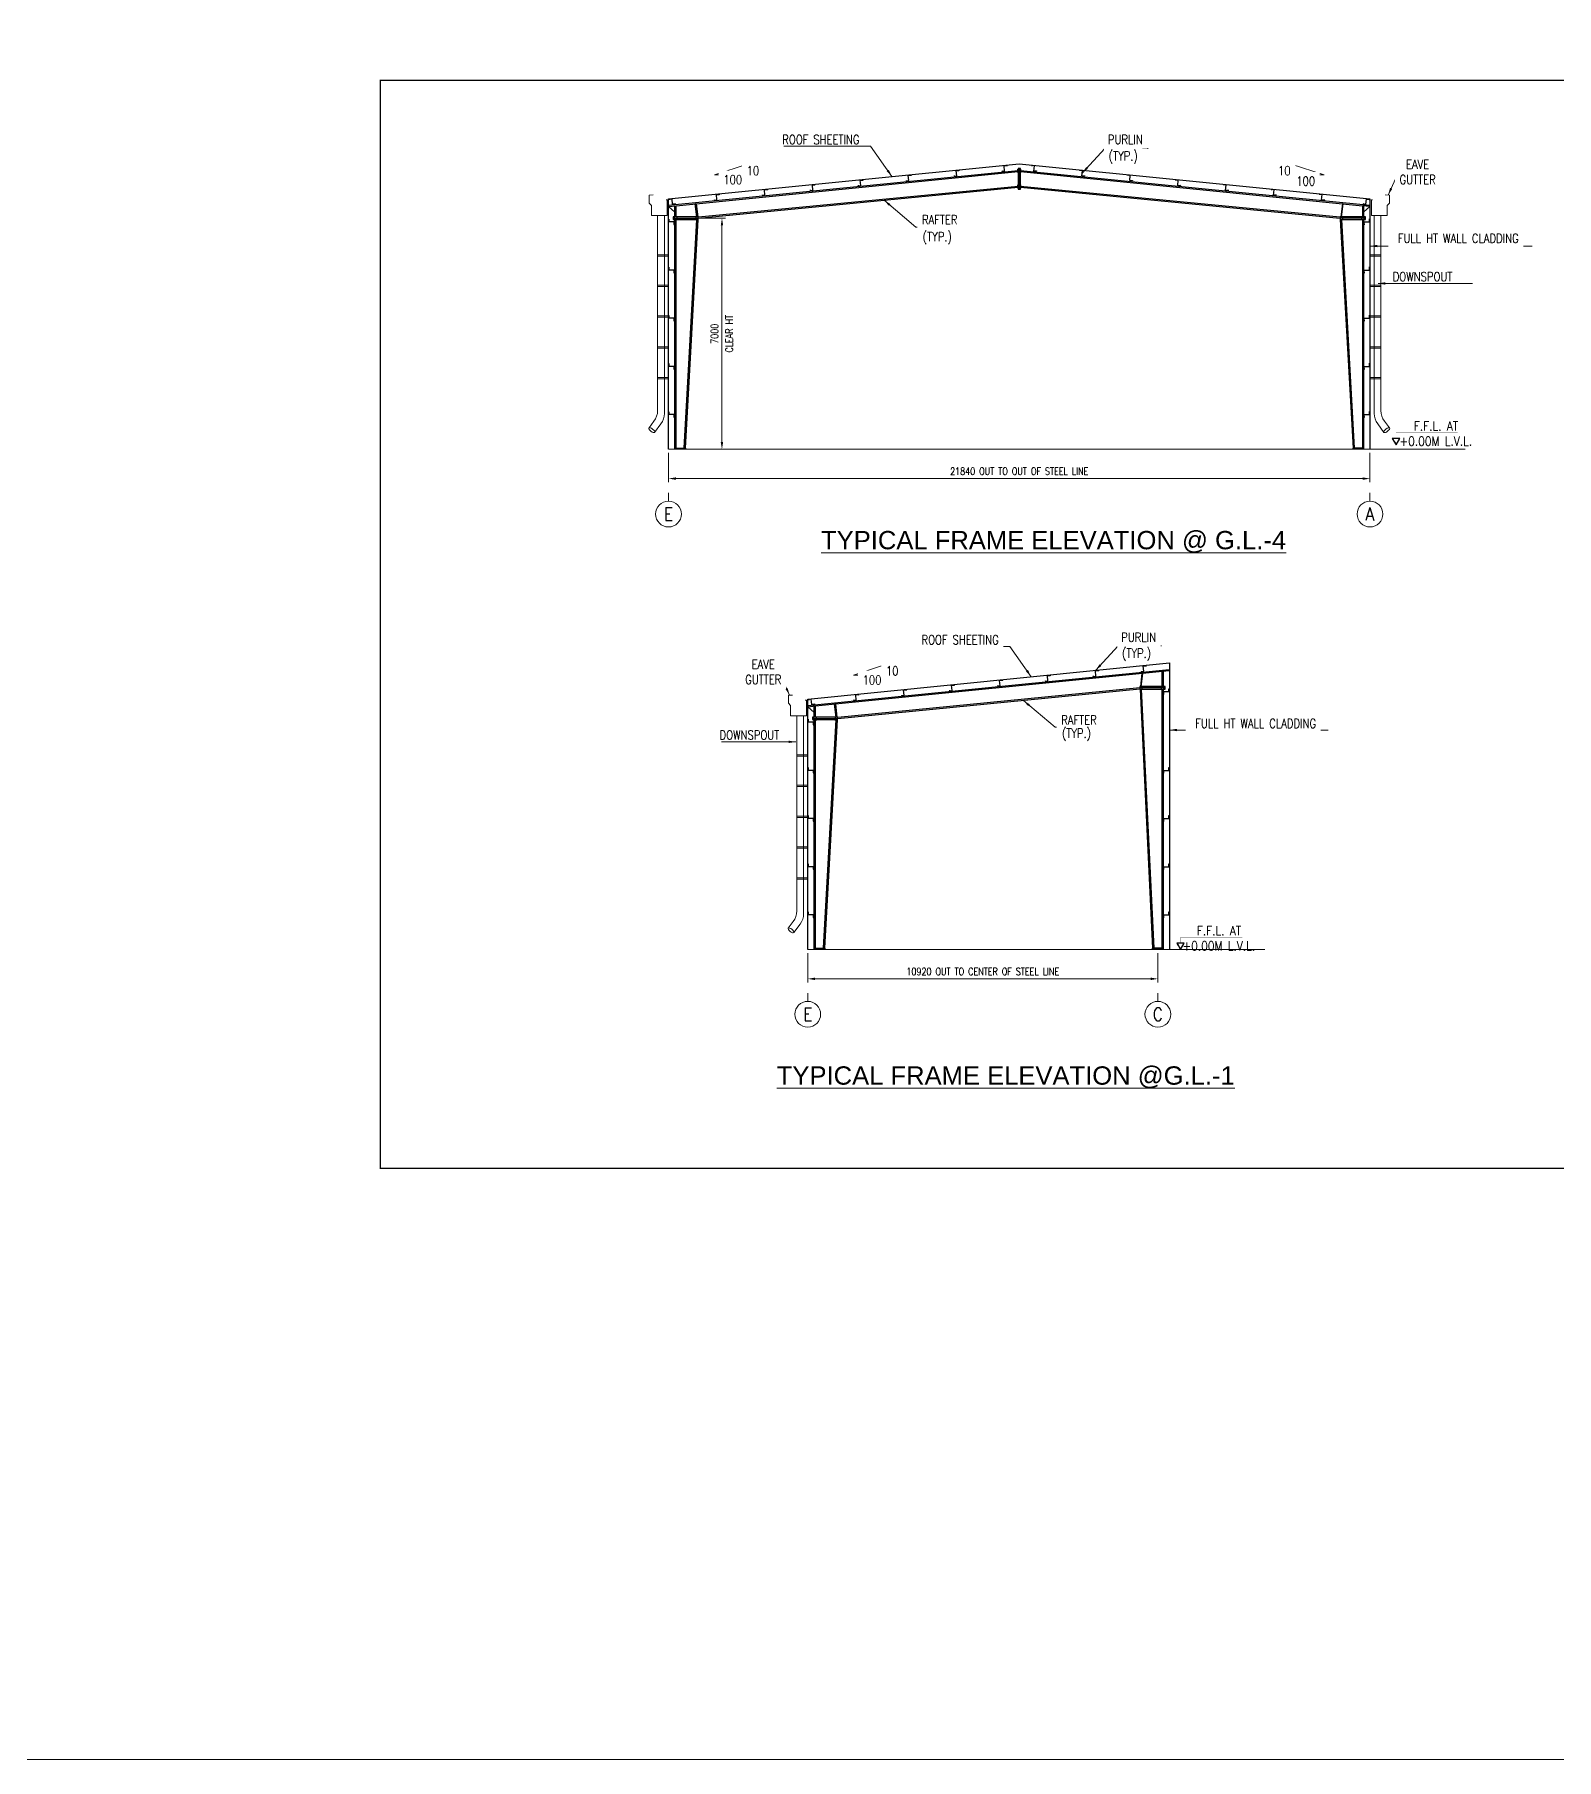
# Model space of a CAD drawing. Header units: millimetres. Extents: x 68421 to 1479662, y -51504 to 144751.
# Drawn here: x 711953 to 759340, y -4942 to 48777 of the extents above; entities that cross this region are included whole.
import ezdxf
from ezdxf.enums import TextEntityAlignment as Align

# ---------------------------------------------------------------- set-up
doc = ezdxf.new("R2010")
doc.units = ezdxf.units.MM
doc.header["$LTSCALE"] = 0.35
doc.header["$MEASUREMENT"] = 0
for name, pattern in [('CENTER', [6884.562, 4302.852, -860.57, 860.57, -860.57]), ('CONTIN', [0, 0, 0]), ('DASHED', [1290.855, 860.57, -430.285])]:
    doc.linetypes.add(name, pattern=pattern)
doc.layers.get('0').update_dxf_attribs({"linetype": 'CONTIN'})
doc.layers.get('Defpoints').update_dxf_attribs({"linetype": 'CONTINUOUS'})
for name, color, linetype in [('1', 7, 'CONTIN'), ('10', 10, 'CONTIN'), ('5', 5, 'DASHED')]:
    doc.layers.add(name, color=color, linetype=linetype)
doc.layers.add('bORDER', color=1, linetype='CONTINUOUS', lineweight=70)
doc.styles.add('ARIAL', font='arial.ttf', dxfattribs={"width": 0.7})
doc.styles.add('S', font='simplex.shx')
doc.styles.add('SIMPLEX', font='simplex.shx', dxfattribs={"width": 0.8})
doc.dimstyles.new('FOR D', dxfattribs={"dimscale": 114, "dimtxt": 2, "dimasz": 2, "dimexe": 1, "dimexo": 1, "dimgap": 1, "dimtad": 1, "dimdec": 0, "dimzin": 0, "dimdsep": 46, "dimtxsty": 'SIMPLEX', "dimcen": 1, "dimclrd": 6, "dimclre": 6, "dimclrt": 7, "dimadec": 0, "dimazin": 0, "dimtfac": 1, "dimtdec": 0, "dimtofl": 0, "dimtmove": 0, "dimatfit": 3, "dimfxl": 1, "dimtolj": 1, "dimtzin": 0, "dimlwd": 0, "dimlwe": 0, "dimarcsym": 1})

# ---------------------------------------------------------------- blocks, each defined once
blk = doc.blocks.new('A$C6AC2533B')
at = {"color": 1}
blk.add_lwpolyline([(1, 0), (251, 433), (-249, 433)], close=True, dxfattribs=at)
at = {"const_width": 5}
blk.add_lwpolyline([(1, 433), (1, 817), (4182, 817)], dxfattribs=at)
at = {"color": 1}
blk.add_solid([(-249, 433), (251, 433), (0, 0), (-249, 433)], dxfattribs=at)
blk = doc.blocks.new('A1-SHEET')
at = {"layer": 'bORDER', "color": 5, "const_width": 0.75}
blk.add_lwpolyline([(-129.02, 593.98), (-840, 593.98), (-840, 0), (-129.02, 0)], dxfattribs=at)
at = {"style": 'ARIAL'}
for tag, height, p in [('00', 2.28, (-118.81, 164.19)), ('16.DEC.14', 2.28, (-102.91, 164.19)), ('ISSUED_FOR_PROPOSAL', 2.28, (-64.79, 164.19)), ('--', 2.28, (-29.6, 164.19)), ('PMJ', 2.28, (-17.64, 164.19)), ('PMJ', 2.28, (-5.37, 164.19)), ('WAREHOUSE', 3.6, (-65.79, 143.67)), ('GHANA_COMMODITY_EXCHANGE', 3.6, (-62.51, 122.94)), ('CNNN-XXX', 2.28, (-104.32, 22.4)), ('01', 2.28, (-68.58, 22.4)), ('01', 2.28, (-38.97, 22.4)), ('16.DEC.14', 2.28, (-11.38, 22.4)), ('COLUMN_LAYOUT_PLAN', 3.6, (-68.41, 9.17)), ('01', 3.6, (-11.52, 7.45))]:
    blk.add_attdef(tag, text='', height=height, dxfattribs=at).set_placement(p, align=Align.MIDDLE_CENTER)
blk = doc.blocks.new('ZCOL')
for p, q in [((10.2, 0), (0, 0)), ((0, 0), (0, -25.4)), ((10.2, -2.5), (10.2, 0)), ((-10.2, -25.4), (-10.2, -22.9)), ((0, -25.4), (-10.2, -25.4))]:
    blk.add_line(p, q)
blk = doc.blocks.new('*D21')
at = {"color": 6, "linetype": 'Continuous', "lineweight": 0}
for p, q in [((731693.03589, 35745.4131), (731693.03589, 34833)), ((753533.03589, 35745.4131), (753533.03589, 34833)), ((731921.03589, 34947), (753305.03589, 34947))]:
    blk.add_line(p, q, dxfattribs=at)
at = {"color": 6, "linetype": 'Continuous', "lineweight": 5}
for points in [[(731921.03589, 34985), (731921.03589, 34909), (731693.03589, 34947)], [(753305.03589, 34909), (753305.03589, 34985), (753533.03589, 34947)]]:
    blk.add_solid(points, dxfattribs=at)
at = {"layer": 'Defpoints', "color": 0, "linetype": 'Continuous', "lineweight": 5}
for p in [(731693.03589, 35859.4131), (753533.03589, 35859.4131), (753533.03589, 34947)]:
    blk.add_point(p, dxfattribs=at)
at = {"color": 7, "linetype": 'Continuous', "lineweight": 5, "insert": (742613.03589, 35175), "char_height": 228, "attachment_point": 5, "style": 'SIMPLEX'}
blk.add_mtext('\\A1;21840 OUT TO OUT OF STEEL LINE', dxfattribs=at)
blk = doc.blocks.new('*D22')
at = {"color": 6, "linetype": 'Continuous', "lineweight": 0}
for p, q in [((736028, 20167), (736028, 19255)), ((746930, 20167), (746930, 19255)), ((736256, 19369), (746702, 19369))]:
    blk.add_line(p, q, dxfattribs=at)
at = {"color": 6, "linetype": 'Continuous', "lineweight": 5}
for points in [[(736256, 19407), (736256, 19331), (736028, 19369)], [(746702, 19331), (746702, 19407), (746930, 19369)]]:
    blk.add_solid(points, dxfattribs=at)
at = {"layer": 'Defpoints', "color": 0, "linetype": 'Continuous', "lineweight": 5}
for p in [(736028, 20281), (746930, 20281), (746930, 19369)]:
    blk.add_point(p, dxfattribs=at)
at = {"color": 7, "linetype": 'Continuous', "lineweight": 5, "insert": (741479, 19597), "char_height": 228, "attachment_point": 5, "style": 'SIMPLEX'}
blk.add_mtext('\\A1;10920 OUT TO CENTER OF STEEL LINE', dxfattribs=at)
blk = doc.blocks.new('*D23')
at = {"color": 6, "linetype": 'Continuous', "lineweight": 0}
for p, q in [((732744, 43057), (733471, 43057)), ((733357, 36087), (733357, 42829)), ((733525, 35859), (733243, 35859))]:
    blk.add_line(p, q, dxfattribs=at)
at = {"color": 6, "linetype": 'Continuous', "lineweight": 5}
for points in [[(733395, 42829), (733319, 42829), (733357, 43057)], [(733319, 36087), (733395, 36087), (733357, 35859)]]:
    blk.add_solid(points, dxfattribs=at)
at = {"layer": 'Defpoints', "color": 0, "linetype": 'Continuous', "lineweight": 5}
for p in [(732630, 43057), (733357, 43057), (733639, 35859)]:
    blk.add_point(p, dxfattribs=at)
at = {"color": 7, "linetype": 'Continuous', "lineweight": 5, "char_height": 228, "attachment_point": 5, "rotation": 90, "style": 'SIMPLEX'}
for s, insert in [('CLEAR HT', (733585, 39458)), ('\\A1;7000', (733129, 39458))]:
    blk.add_mtext(s, dxfattribs=dict(at, insert=insert))

msp = doc.modelspace()

# ---------------------------------------------------------------- texts
at = {"color": 7, "linetype": 'ByBlock', "lineweight": 0, "insert": (755587.59524, 36349.79912), "char_height": 285, "attachment_point": 5, "style": 'SIMPLEX', "bg_fill": 2}
msp.add_mtext('{\\W0.85;F.F.L. AT\\P+0.00M L.V.L.}', dxfattribs=at)

# ---------------------------------------------------------------- next in the draw order: block references
at = {"lineweight": 0, "xscale": 0.459478847817478, "yscale": 0.459478847817478, "zscale": 0.459478847817478}
msp.add_blockref('A$C6AC2533B', (754342.91379, 35997.8262), dxfattribs=at)

# ---------------------------------------------------------------- next in the draw order: block references
at = {"lineweight": 0, "xscale": 57.03870140564786, "yscale": 57.03870140564786, "zscale": 57.03870140564786}
msp.add_blockref('A1-SHEET', (770635.91673, 13471.9006), dxfattribs=at)

# ---------------------------------------------------------------- next in the draw order: linework, layer by layer
at = {"linetype": 'Continuous', "lineweight": 0}
for p, q in [((734149.49954, 44743.79007), (733120.62066, 44405.52442)), ((734149.49954, 44405.52442), (734149.49954, 44743.79007)), ((751076.57224, 44405.52442), (751076.57224, 44743.79007)), ((751076.57224, 44743.79007), (752105.45112, 44405.52442)), ((734149.49954, 44405.52442), (733120.62066, 44405.52442)), ((751076.57224, 44405.52442), (752105.45112, 44405.52442)), ((738484.46372, 29165.79007), (737455.58484, 28827.52442)), ((738484.46372, 28827.52442), (738484.46372, 29165.79007)), ((738484.46372, 28827.52442), (737455.58484, 28827.52442))]:
    msp.add_line(p, q, dxfattribs=at)
at = {"color": 4, "linetype": 'Continuous', "lineweight": 0}
for p, q in [((731088.72578, 43776.64385), (731216.6483, 43783.34799)), ((731088.72578, 43776.64385), (731088.72578, 43527.56425)), ((731159.89138, 43456.39865), (731088.72578, 43527.56425)), ((731648.99808, 43137.12154), (731648.99808, 43627.3695)), ((753577.0737, 43137.12154), (753577.0737, 43627.3695)), ((754137.346, 43776.64385), (754009.42348, 43783.34799)), ((754066.1804, 43456.39865), (754137.346, 43527.56425)), ((754137.346, 43776.64385), (754137.346, 43527.56425)), ((731159.89138, 43456.39865), (731159.89138, 43137.12154)), ((731159.89138, 43137.12154), (731159.89138, 43456.39865)), ((731352.95783, 43137.12154), (731352.95783, 37062.87471)), ((731562.94216, 43137.12154), (731562.94216, 37062.87471)), ((753663.12962, 43137.12154), (753663.12962, 37062.87471)), ((754066.1804, 43456.39865), (754066.1804, 43137.12154)), ((754066.1804, 43137.12154), (754066.1804, 43456.39865)), ((731239.05149, 36735.81489), (731085.43927, 36527.28127)), ((731453.78994, 36654.49693), (731259.50053, 36385.71032)), ((731562.94216, 37062.87471), (731562.94216, 36975.46812)), ((753663.12962, 37062.87471), (753663.12962, 36975.46812)), ((753772.28184, 36654.49693), (753966.57125, 36385.71032)), ((753987.02029, 36735.81489), (754140.63251, 36527.28127)), ((735423.68995, 28198.64385), (735551.61248, 28205.34799)), ((735423.68995, 28198.64385), (735423.68995, 27949.56425)), ((735494.85555, 27878.39865), (735423.68995, 27949.56425)), ((735983.96225, 27559.12154), (735983.96225, 28049.3695)), ((735494.85555, 27878.39865), (735494.85555, 27559.12154)), ((735494.85555, 27559.12154), (735494.85555, 27878.39865)), ((735687.922, 27559.12154), (735687.922, 21484.87471)), ((735897.90633, 27559.12154), (735897.90633, 21484.87471)), ((735574.01567, 21157.81489), (735420.40344, 20949.28127)), ((735788.75412, 21076.49693), (735594.4647, 20807.71032)), ((735897.90633, 21484.87471), (735897.90633, 21397.46812))]:
    msp.add_line(p, q, dxfattribs=at)
at = {"linetype": 'CENTER', "lineweight": 0, "ltscale": 100}
for p, q in [((731648.99808, 43627.3695), (731614.95365, 43623.96506)), ((753577.0737, 43627.3695), (753611.11813, 43623.96506)), ((735983.96225, 28049.3695), (735949.91782, 28045.96506))]:
    msp.add_line(p, q, dxfattribs=at)
at = {"color": 5, "linetype": 'Continuous', "lineweight": 0}
for p, q in [((731693.03589, 39224.43221), (731693.03589, 43659.41261)), ((753533.03589, 39224.43221), (753533.03589, 43659.41261)), ((736028.00006, 23646.43221), (736028.00006, 28081.41261))]:
    msp.add_line(p, q, dxfattribs=at)
at = {"color": 7, "lineweight": 0}
for p, q in [((731695.23178, 43466.67516), (731698.87123, 43430.28095)), ((731698.87312, 43430.28095), (731695.23184, 43466.67516)), ((753527.19866, 43430.28095), (753530.83994, 43466.67516)), ((753530.84, 43466.67516), (753527.20055, 43430.28095)), ((736030.19596, 27888.67516), (736033.8354, 27852.28095)), ((736033.8373, 27852.28095), (736030.19602, 27888.67516))]:
    msp.add_line(p, q, dxfattribs=at)
at = {"color": 7, "linetype": 'Continuous', "lineweight": 0}
for p, q in [((731693.03421, 36344.43221), (731693.03589, 39224.43221)), ((753533.03757, 36344.43221), (753533.03589, 39224.43221)), ((736027.99838, 20766.43221), (736028.00006, 23646.43221))]:
    msp.add_line(p, q, dxfattribs=at)
at = {"linetype": 'Continuous', "lineweight": 5}
for p, q in [((731693.03589, 35859.4131), (753533.03589, 35859.4131)), ((753533.03589, 35859.4131), (756493.7581, 35859.4131)), ((747284.1116, 29006.02659), (747284.1116, 28967.73655)), ((736028.00006, 20281.4131), (746948.00006, 20281.4131))]:
    msp.add_line(p, q, dxfattribs=at)
at = {"color": 1, "linetype": 'ByBlock', "lineweight": 0}
for p, q in [((731693.03589, 34503), (731693.03589, 34244.78779)), ((753533.03589, 34503), (753533.03589, 34244.78779)), ((736028.00006, 18925), (736028.00006, 18666.78779)), ((746929.9231, 18925), (746929.9231, 18666.78779))]:
    msp.add_line(p, q, dxfattribs=at)
at = {"color": 4, "linetype": 'Continuous', "lineweight": 0}
for points in [[(731159.89138, 43137.12154), (731648.99808, 43137.12154)], [(754066.1804, 43137.12154), (753577.0737, 43137.12154)], [(735494.85555, 27559.12154), (735983.96225, 27559.12154)]]:
    msp.add_lwpolyline(points, dxfattribs=at)
at = {"color": 5, "linetype": 'CENTER', "lineweight": 0, "ltscale": 100}
for points in [[(731352.95778, 41919.53732), (731693.03589, 41919.53712), (731693.03589, 41878.33488), (731352.95778, 41878.33508)], [(731352.95824, 40974.97666), (731693.03513, 40974.97647), (731693.03513, 40933.77422), (731352.95824, 40933.77442)], [(753873.11354, 40974.97666), (753533.03665, 40974.97647), (753533.03665, 40933.77422), (753873.11354, 40933.77442)], [(731352.95824, 40014.97666), (731693.03513, 40014.97647), (731693.03513, 39973.77422), (731352.95824, 39973.77442)], [(753873.11354, 40014.97666), (753533.03665, 40014.97647), (753533.03665, 39973.77422), (753873.11354, 39973.77442)], [(731352.95824, 39054.97666), (731693.03513, 39054.97647), (731693.03513, 39013.77422), (731352.95824, 39013.77442)], [(753873.11354, 39054.97666), (753533.03665, 39054.97647), (753533.03665, 39013.77422), (753873.11354, 39013.77442)], [(731352.95824, 38094.97666), (731693.03513, 38094.97647), (731693.03513, 38053.77422), (731352.95824, 38053.77442)], [(753873.11354, 38094.97666), (753533.03665, 38094.97647), (753533.03665, 38053.77422), (753873.11354, 38053.77442)], [(735687.92195, 26341.53732), (736028.00006, 26341.53712), (736028.00006, 26300.33488), (735687.92195, 26300.33508)], [(735687.92241, 25396.97666), (736027.9993, 25396.97647), (736027.9993, 25355.77422), (735687.92241, 25355.77442)], [(735687.92241, 24436.97666), (736027.9993, 24436.97647), (736027.9993, 24395.77422), (735687.92241, 24395.77442)], [(735687.92241, 23476.97666), (736027.9993, 23476.97647), (736027.9993, 23435.77422), (735687.92241, 23435.77442)], [(735687.92241, 22516.97666), (736027.9993, 22516.97647), (736027.9993, 22475.77422), (735687.92241, 22475.77442)]]:
    msp.add_lwpolyline(points, close=True, dxfattribs=at)
at = {"color": 1, "linetype": 'ByBlock', "lineweight": 0}
for centre in [(731693.03589, 33842.78779), (753533.03589, 33842.78779), (736028.00006, 18264.78779), (746929.9231, 18264.78779)]:
    msp.add_circle(centre, 402, dxfattribs=at)
at = {"color": 4, "linetype": 'Continuous', "lineweight": 0}
for centre, start, end in [((730826.46043, 37062.87471), 321.596232854, 0), ((731036.44476, 36975.46812), 322.436891219, 0), ((754189.62702, 36975.46812), 180, 217.563108781), ((754399.61135, 37062.87471), 180, 218.403767147), ((735161.4246, 21484.87471), 321.596232854, 0), ((735371.40893, 21397.46812), 322.436891219, 0)]:
    msp.add_arc(centre, 526.4974, start, end, dxfattribs=at)
at = {"color": 4, "linetype": 'Continuous', "lineweight": 0, "extrusion": (0, 0, -1)}
for centre in [(731171.59534, 36455.39253), (735506.55951, 20877.39253)]:
    msp.add_ellipse(centre, major_axis=(87.90519, -69.68221), ratio=0.3921056148, dxfattribs=at)
at = {"color": 4, "linetype": 'Continuous', "lineweight": 0}
msp.add_ellipse((754054.47644, 36455.39253), major_axis=(-87.90519, -69.68221), ratio=0.3921056148, dxfattribs=at)
at = {"layer": '1'}
for p, q in [((742574.93629, 44605.56544), (742574.93629, 43962.7007)), ((742651.13549, 44605.56544), (742574.93629, 44605.56544)), ((742613.03589, 44605.56544), (742613.03589, 43962.7007)), ((742651.13549, 43962.7007), (742651.13549, 44605.56544)), ((742676.53589, 44567.46486), (742549.53589, 44567.46486)), ((742676.53589, 44491.26564), (742549.53589, 44491.26564)), ((742676.53589, 44077.00099), (742549.53589, 44077.00099)), ((742651.13549, 44056.19728), (752596.19409, 43094.79054)), ((742676.53589, 44000.8008), (742549.53589, 44000.8008)), ((742574.93629, 43962.7007), (742651.13549, 43962.7007)), ((742651.13549, 44017.91945), (752596.19409, 43056.5132)), ((731693.03583, 43458.41554), (731696.82692, 43420.50441)), ((731696.82692, 43420.50441), (731931.13582, 43443.93556)), ((731893.03574, 43240.73537), (731696.82692, 43420.50441)), ((732619.23566, 43094.79152), (731835.88814, 43094.79152)), ((731835.88814, 43094.79152), (731835.88814, 43018.59132)), ((731835.88814, 43056.69142), (732619.23566, 43056.69142)), ((731835.88814, 43018.59132), (732619.23566, 43018.59132)), ((731873.98815, 43120.19142), (731873.98815, 42993.19142)), ((731893.03815, 43094.79152), (731893.03581, 43440.1255)), ((731893.03589, 35897.51309), (731893.03815, 43018.59132)), ((731931.13814, 43094.79152), (731931.13582, 43443.93556)), ((731931.13588, 35897.5131), (731931.13814, 43018.59132)), ((731950.18814, 43120.19142), (731950.18814, 42993.19142)), ((732183.25336, 35897.5131), (732579.01807, 43018.59132)), ((732221.41217, 35897.5131), (732617.17694, 43018.59132)), ((732527.40271, 43503.56203), (732552.62103, 43506.59474)), ((732576.58716, 43094.51857), (732527.40271, 43503.56203)), ((732543.03565, 43120.19142), (732543.03565, 42993.19142)), ((732552.62103, 43506.59474), (732601.80548, 43097.5508)), ((732619.23566, 43018.59132), (732619.23566, 43094.79152)), ((752596.19409, 43094.79054), (752596.19219, 43094.79152)), ((753390.18629, 43094.79152), (752606.83469, 43094.79152)), ((752606.83469, 43094.79152), (752606.83469, 43018.59132)), ((753390.18629, 43056.69142), (752606.83469, 43056.69142)), ((752606.83469, 43018.59132), (753390.18629, 43018.59132)), ((752608.89329, 43018.59132), (753004.65889, 35897.51309)), ((752673.44999, 43506.59474), (752624.26439, 43097.5508)), ((752647.05349, 43018.59132), (753042.81719, 35897.5131)), ((752649.48319, 43094.51857), (752698.66869, 43503.56203)), ((752698.66869, 43503.56203), (752673.44999, 43506.59474)), ((752683.03589, 42993.19142), (752683.03589, 43120.19142)), ((753275.88549, 42993.19142), (753275.88549, 43120.19142)), ((753529.24489, 43420.50441), (753294.93629, 43443.93556)), ((753294.93629, 43443.93556), (753294.93629, 43094.79152)), ((753294.93629, 43018.59132), (753294.93629, 35897.5131)), ((753333.03589, 43440.1255), (753333.03589, 43094.79152)), ((753529.24489, 43420.50441), (753333.03589, 43240.73537)), ((753333.03589, 43018.59132), (753333.03589, 35897.5131)), ((753352.08469, 42993.19142), (753352.08469, 43120.19142)), ((753390.18629, 43018.59132), (753390.18629, 43094.79152)), ((753529.24489, 43420.50441), (753533.03589, 43458.41554)), ((731893.03589, 35897.51309), (732221.41217, 35897.5131)), ((731893.03591, 35859.4131), (731893.03591, 35897.5131)), ((731893.03591, 35897.5131), (732221.41217, 35897.5131)), ((732221.41217, 35859.4131), (731893.03591, 35859.4131)), ((732221.41217, 35897.5131), (732221.41217, 35859.4131)), ((753333.03589, 35897.5131), (753004.65889, 35897.51309)), ((753004.65889, 35859.4131), (753004.65889, 35897.5131)), ((753004.65889, 35897.5131), (753333.03589, 35897.5131)), ((753333.03589, 35859.4131), (753004.65889, 35859.4131)), ((753333.03589, 35897.5131), (753333.03589, 35859.4131)), ((746434.5257, 28879.59474), (746385.3401, 28470.5508)), ((746410.5589, 28467.51857), (746459.7444, 28876.56203)), ((746459.7444, 28876.56203), (746434.5257, 28879.59474)), ((746444.1116, 28366.19142), (746444.1116, 28493.19142)), ((747036.9612, 28366.19142), (747036.9612, 28493.19142)), ((747056.012, 28944.92659), (747056.012, 28467.79152)), ((747094.1116, 28948.73655), (747094.1116, 28467.79152)), ((747113.1604, 28366.19142), (747113.1604, 28493.19142)), ((746357.2698, 28467.79054), (746357.2679, 28467.79152)), ((747151.262, 28467.79152), (746367.9104, 28467.79152)), ((746367.9104, 28467.79152), (746367.9104, 28391.59132)), ((747151.262, 28429.69142), (746367.9104, 28429.69142)), ((746367.9104, 28391.59132), (747151.262, 28391.59132)), ((746382.70344, 28388.95439), (746765.7346, 20319.51309)), ((746409.98056, 28391.59132), (746803.8929, 20319.5131)), ((747056.012, 28391.59132), (747056.012, 20319.5131)), ((747094.1116, 28391.59132), (747094.1116, 20319.5131)), ((747151.262, 28391.59132), (747151.262, 28467.79152)), ((736028, 27880.41554), (736031.79109, 27842.50441)), ((736031.79109, 27842.50441), (736266.09999, 27865.93556)), ((736227.99991, 27662.73537), (736031.79109, 27842.50441)), ((736954.19983, 27516.79152), (736170.85231, 27516.79152)), ((736170.85231, 27516.79152), (736170.85231, 27440.59132)), ((736170.85231, 27478.69142), (736954.19983, 27478.69142)), ((736170.85231, 27440.59132), (736954.19983, 27440.59132)), ((736208.95232, 27542.19142), (736208.95232, 27415.19142)), ((736228.00232, 27516.79152), (736227.99999, 27862.1255)), ((736228.00006, 20319.51309), (736228.00232, 27440.59132)), ((736266.10231, 27516.79152), (736266.09999, 27865.93556)), ((736266.10005, 20319.5131), (736266.10231, 27440.59132)), ((736285.15232, 27542.19142), (736285.15232, 27415.19142)), ((736518.21753, 20319.5131), (736913.98224, 27440.59132)), ((736556.37635, 20319.5131), (736952.14112, 27440.59132)), ((736862.36688, 27925.56203), (736887.58521, 27928.59474)), ((736911.55133, 27516.51857), (736862.36688, 27925.56203)), ((736877.99982, 27542.19142), (736877.99982, 27415.19142)), ((736887.58521, 27928.59474), (736936.76966, 27519.5508)), ((736954.19983, 27440.59132), (736954.19983, 27516.79152)), ((736228.00006, 20319.51309), (736556.37635, 20319.5131)), ((736228.00008, 20281.4131), (736228.00008, 20319.5131)), ((736228.00008, 20319.5131), (736556.37635, 20319.5131)), ((736556.37635, 20281.4131), (736228.00008, 20281.4131)), ((736556.37635, 20319.5131), (736556.37635, 20281.4131)), ((747094.1116, 20319.5131), (746765.7346, 20319.51309)), ((746765.7346, 20281.4131), (746765.7346, 20319.5131)), ((746765.7346, 20319.5131), (747094.1116, 20319.5131)), ((747094.1116, 20281.4131), (746765.7346, 20281.4131)), ((747094.1116, 20319.5131), (747094.1116, 20281.4131))]:
    msp.add_line(p, q, dxfattribs=at)
at = {"layer": '5', "linetype": 'Continuous'}
for p, q in [((731693.03589, 35859.4131), (731693.03589, 43659.41261)), ((753533.03589, 43659.41261), (753533.03589, 35859.4131)), ((736028.00006, 20281.4131), (736028.00006, 28081.41261))]:
    msp.add_line(p, q, dxfattribs=at)

# ---------------------------------------------------------------- next in the draw order: block references
at = {"layer": '10'}
for p, xscale, yscale, zscale, rotation in [((742157.43919, 44524.00099), -7.999999999999996, -6.3740158, -6.3740158, 5.7105932), ((743068.66869, 44523.99708), 8, -6.3740158, -6.3740158, 354.2894068), ((736187.21607, 43926.97853), -7.999999999999996, -6.3740158, -6.3740158, 5.7105932), ((737679.77173, 44076.23439), -7.999999999999996, -6.3740158, -6.3740158, 5.7105932), ((739172.32788, 44225.49025), -7.999999999999996, -6.3740158, -6.3740158, 5.7105932), ((740664.88355, 44374.74513), -7.999999999999996, -6.3740158, -6.3740158, 5.7105932), ((744561.22439, 44374.7422), 8, -6.3740158, -6.3740158, 354.2894068), ((746053.78099, 44225.48634), 8, -6.3740158, -6.3740158, 354.2894068), ((747546.33669, 44076.23048), 8, -6.3740158, -6.3740158, 354.2894068), ((749038.89139, 43926.97462), 8, -6.3740158, -6.3740158, 354.2894068), ((731820.3509, 43490.19728), 7.999999999999996, -6.374007700000001, -6.374007700000001, 5.710593199999999), ((734694.66016, 43777.72267), -7.999999999999996, -6.3740158, -6.3740158, 5.7105932), ((750531.44609, 43777.71974), 8, -6.3740158, -6.3740158, 354.2894068), ((752024.00269, 43628.46339), 8, -6.3740158, -6.3740158, 354.2894068), ((753405.71949, 43490.19728), -8, -6.374009099999999, -6.374009099999999, 354.2894068), ((731873.98812, 42939.41359), -8, -6.3740158, -6.3740158, 89.99998469999996), ((753352.08469, 42939.41359), 7.999999999999996, -6.3740158, -6.3740158, 270.000015), ((731873.98763, 41439.4131), -8, -6.3740158, -6.3740158, 89.99998469999996), ((753352.08469, 41439.4131), 7.999999999999996, -6.3740158, -6.3740158, 270.000015), ((731873.98717, 39939.41334), -8, -6.3740158, -6.3740158, 89.99998469999996), ((753352.08469, 39939.41334), 7.999999999999996, -6.3740158, -6.3740158, 270.000015), ((731873.9867, 38439.4131), -8, -6.3740158, -6.3740158, 89.99998469999996), ((753352.08469, 38439.4131), 7.999999999999996, -6.3740158, -6.3740158, 270.000015), ((731873.98622, 36939.41298), -8, -6.3740158, -6.3740158, 89.99998469999996), ((753352.08469, 36939.41298), 7.999999999999996, -6.3740158, -6.3740158, 270.000015), ((740522.18024, 28348.97853), -7.999999999999993, -6.3740158, -6.3740158, 5.7105932), ((742014.7359, 28498.23439), -7.999999999999993, -6.3740158, -6.3740158, 5.7105932), ((743507.29205, 28647.49025), -7.999999999999993, -6.3740158, -6.3740158, 5.7105932), ((744999.84772, 28796.74513), -7.999999999999993, -6.3740158, -6.3740158, 5.7105932), ((736155.31507, 27912.19728), 7.999999999999993, -6.374007700000001, -6.374007700000001, 5.710593199999998), ((739029.62433, 28199.72267), -7.999999999999993, -6.3740158, -6.3740158, 5.7105932), ((747113.1604, 28312.41359), 7.999999999999991, -6.3740158, -6.3740158, 270.000015), ((736208.95229, 27361.41359), -8, -6.3740158, -6.3740158, 89.99998469999991), ((736208.9518, 25861.4131), -8, -6.3740158, -6.3740158, 89.99998469999991), ((747113.1604, 25861.4131), 7.999999999999992, -6.3740158, -6.3740158, 270.000015), ((736208.95134, 24361.41334), -8, -6.3740158, -6.3740158, 89.99998469999991), ((747113.1604, 24361.41334), 7.999999999999992, -6.3740158, -6.3740158, 270.000015), ((736208.95087, 22861.4131), -8, -6.3740158, -6.3740158, 89.99998469999991), ((747113.1604, 22861.4131), 7.999999999999992, -6.3740158, -6.3740158, 270.000015), ((736208.9504, 21361.41298), -8, -6.3740158, -6.3740158, 89.99998469999991), ((747113.1604, 21361.41298), 7.999999999999992, -6.3740158, -6.3740158, 270.000015)]:
    msp.add_blockref('ZCOL', p, dxfattribs=dict(at, xscale=xscale, yscale=yscale, zscale=zscale, rotation=rotation))

# ---------------------------------------------------------------- next in the draw order: texts
at = {"color": 7, "linetype": 'ByBlock', "lineweight": 0, "style": 'SIMPLEX', "width": 0.8}
for p in [(754240.73065, 41093.30053), (733283.44816, 26818.30053)]:
    msp.add_text('DOWNSPOUT', height=285, dxfattribs=at).set_placement(p)
at = {"linetype": 'ByBlock', "lineweight": 0, "style": 'S', "width": 0.9}
for s, p in [('E', (731693.03589, 33842.78779)), ('A', (753533.03589, 33842.78779)), ('E', (736028.00006, 18264.78779)), ('C', (746929.9231, 18264.78779))]:
    msp.add_text(s, height=402, dxfattribs=at).set_placement(p, align=Align.MIDDLE_CENTER)
at = {"color": 7, "linetype": 'ByBlock', "lineweight": 0, "insert": (736436.9912, 45505.42072), "char_height": 285, "attachment_point": 5, "style": 'SIMPLEX'}
msp.add_mtext('{\\A1;ROOF SHEETING}', dxfattribs=at)
at = {"linetype": 'ByBlock', "lineweight": 0, "char_height": 570, "width": 196920.1730211, "attachment_point": 1, "style": 'ARIAL'}
for s, insert in [('{\\L\\W1;TYPICAL FRAME ELEVATION @ G.L.-4}', (736442.00682, 33316.42292)), ('{\\L\\W1;TYPICAL FRAME ELEVATION @G.L.-1}', (735063.82674, 16643.42292))]:
    msp.add_mtext(s, dxfattribs=dict(at, insert=insert))
at = {"color": 7, "linetype": 'ByBlock', "lineweight": 0, "insert": (748831.67095, 20633.38602), "char_height": 285, "attachment_point": 5, "style": 'SIMPLEX', "bg_fill": 2}
msp.add_mtext('{\\W0.85;F.F.L. AT\\P+0.00M L.V.L.}', dxfattribs=at)

# ---------------------------------------------------------------- next in the draw order: dimensions: what is measured, and where the dimension line sits
at = {"linetype": 'Continuous', "lineweight": 5}
dim = msp.add_linear_dim(base=(733357, 43056.5132), p1=(733638.88482, 35859.4131), p2=(732629.87695, 43056.5132), angle=90, text='7000\\XCLEAR HT', dimstyle='FOR D', override={"dimtxsty": 'SIMPLEX'}, dxfattribs=at)
dim.commit()
dim.dimension.update_dxf_attribs({"geometry": '*D23', "text_midpoint": (733357, 39457.96315)})
for base, p1, p2, text, picture, middle in [((753533.03589, 34947), (731693.03589, 35859.4131), (753533.03589, 35859.4131), '<> OUT TO OUT OF STEEL LINE', '*D21', (742613.03589, 35175)), ((746929.9231, 19369), (736028.00006, 20281.4131), (746929.9231, 20281.4131), '10920 OUT TO CENTER OF STEEL LINE', '*D22', (741478.96158, 19597))]:
    dim = msp.add_linear_dim(base=base, p1=p1, p2=p2, text=text, dimstyle='FOR D', override={"dimtxsty": 'SIMPLEX'}, dxfattribs=at)
    dim.commit()
    dim.dimension.update_dxf_attribs({"geometry": picture, "text_midpoint": middle})

# ---------------------------------------------------------------- next in the draw order: leaders
for points in [[(738650.54924, 44355.16426), (737986.63405, 45294.46834), (735285.63405, 45294.46834)], [(744569.27922, 44455.29046), (745273.1944, 45225.59454), (746625.96274, 45225.59454)], [(738405.41531, 43614.84458), (739394.36874, 42779.25439), (740643.36874, 42779.25439)], [(742985.51341, 28777.16426), (742321.59823, 29716.46834), (739620.59823, 29716.46834)], [(744983.98146, 28968.13211), (745687.89665, 29738.43619), (747040.66498, 29738.43619)], [(735462.73435, 28198.63469), (735139.89906, 28915.33008), (734044.97269, 28915.33008)], [(742740.37948, 28036.84458), (743729.33291, 27201.25439), (744978.33291, 27201.25439)], [(735657.02755, 26749.24292), (733342.55162, 26749.24292)]]:
    msp.add_leader(points, dimstyle='FOR D', dxfattribs=at)
at = {"linetype": 'Continuous', "lineweight": 0}
for points in [[(754098.3016, 43776.63469), (754421.13689, 44493.33008), (755516.06326, 44493.33008)], [(753533.03589, 42189.31926), (758578, 42189.31926)], [(753783.00841, 41024.24292), (756727, 41024.24292)], [(747294.1116, 27117.42156), (752230, 27117.42156)]]:
    msp.add_leader(points, dimstyle='FOR D', override={"dimgap": 0.9, "dimtad": 0}, dxfattribs=at)

# ---------------------------------------------------------------- next in the draw order: linework, layer by layer
at = {"linetype": 'Continuous', "lineweight": 5}
msp.add_line((747094.1116, 20281.4131), (750254.83382, 20281.4131), dxfattribs=at)
at = {"layer": '5', "linetype": 'Continuous'}
msp.add_line((747294.1116, 29208.02427), (747294.1116, 20281.4131), dxfattribs=at)

# ---------------------------------------------------------------- next in the draw order: block references
at = {"lineweight": 0, "xscale": 0.459478847817478, "yscale": 0.459478847817478, "zscale": 0.459478847817478}
msp.add_blockref('A$C6AC2533B', (747633.9895, 20281.4131), dxfattribs=at)

# ---------------------------------------------------------------- next in the draw order: texts
at = {"color": 7, "linetype": 'ByBlock', "lineweight": 0, "char_height": 285, "attachment_point": 5, "style": 'SIMPLEX', "bg_fill": 2}
for s, insert in [('{\\A1;PURLIN}', (745915.83726, 45506.54692)), ('{\\A1;10}', (734322.36397, 44537.95604)), ('EAVE\\PGUTTER', (755017.33395, 44497.18433)), ('{\\A1;(TYP.)}', (740061.22588, 42433.20677)), ('\\A1; FULL HT WALL CLADDING', (756203.17875, 42430.27164)), ('{\\A1;ROOF SHEETING}', (740771.95537, 29927.42072)), ('{\\A1;PURLIN}', (746330.5395, 30004.38858)), ('EAVE\\PGUTTER', (734643.70201, 28927.18433)), ('{\\A1;10}', (738657.32814, 28959.95604)), ('\\A1; FULL HT WALL CLADDING', (749894.25446, 27321.37394)), ('{\\A1;(TYP.)}', (744396.19006, 26970.20677))]:
    msp.add_mtext(s, dxfattribs=dict(at, insert=insert))

# ---------------------------------------------------------------- next in the draw order: linework, layer by layer
at = {"color": 4, "linetype": 'Continuous', "lineweight": 0}
msp.add_line((753873.11395, 43137.12154), (753873.11395, 37062.87471), dxfattribs=at)
at = {"color": 5, "linetype": 'CENTER', "lineweight": 0, "ltscale": 100}
msp.add_lwpolyline([(753873.114, 41919.53732), (753533.03589, 41919.53712), (753533.03589, 41878.33488), (753873.114, 41878.33508)], close=True, dxfattribs=at)

# ---------------------------------------------------------------- next in the draw order: texts
at = {"color": 7, "linetype": 'ByBlock', "lineweight": 0, "char_height": 285, "attachment_point": 5, "style": 'SIMPLEX', "bg_fill": 2}
for s, insert in [('{\\A1;(TYP.)}', (745850.83726, 44948.54692)), ('{\\A1;100}', (733693.67085, 44253.71963)), ('{\\A1;RAFTER}', (740137.22588, 43010.20677)), ('{\\A1;(TYP.)}', (746265.5395, 29461.38858)), ('{\\A1;100}', (738028.63502, 28675.71963)), ('{\\A1;RAFTER}', (744472.19006, 27432.20677))]:
    msp.add_mtext(s, dxfattribs=dict(at, insert=insert))

# ---------------------------------------------------------------- next in the draw order: linework, layer by layer
at = {"layer": '1'}
for p, q in [((731693.03583, 43458.41554), (742574.93629, 44546.60548)), ((731931.13582, 43443.93556), (742574.93629, 44508.31544)), ((732629.87695, 43094.79054), (742574.93629, 44056.19728)), ((742651.13549, 44546.60548), (753533.03589, 43458.41554)), ((742651.13549, 44508.31544), (753294.93629, 43443.93556)), ((732629.87695, 43056.5132), (742574.93629, 44017.91945)), ((736028, 27880.41554), (747284.1116, 29006.02659)), ((736266.09999, 27865.93556), (747284.1116, 28967.73655)), ((736964.84113, 27516.79054), (746367.9104, 28440.06326)), ((736964.84113, 27478.5132), (746367.9104, 28398.15323))]:
    msp.add_line(p, q, dxfattribs=at)
at = {"layer": '5', "linetype": 'Continuous'}
for p, q in [((731693.03589, 43659.41261), (742613.03589, 44751.4131)), ((742613.03589, 44751.4131), (753533.03589, 43659.41261)), ((736028.00006, 28081.41261), (747294.1116, 29208.02427))]:
    msp.add_line(p, q, dxfattribs=at)

# ---------------------------------------------------------------- next in the draw order: block references
at = {"layer": '10', "yscale": -6.3740158, "zscale": -6.3740158, "rotation": 5.7105932}
for p, xscale in [((733202.10437, 43628.4673), -7.999999999999996), ((746492.40336, 28946.00099), -7.999999999999993), ((737537.06854, 28050.4673), -7.999999999999993)]:
    msp.add_blockref('ZCOL', p, dxfattribs=dict(at, xscale=xscale))

# ---------------------------------------------------------------- next in the draw order: texts
at = {"color": 7, "linetype": 'ByBlock', "lineweight": 0, "insert": (750865.70781, 44537.95604), "char_height": 285, "attachment_point": 5, "style": 'SIMPLEX', "bg_fill": 2}
msp.add_mtext('{\\A1;10}', dxfattribs=at)

# ---------------------------------------------------------------- next in the draw order: texts
at = {"color": 7, "linetype": 'ByBlock', "lineweight": 0, "insert": (751532.40093, 44209.71963), "char_height": 285, "attachment_point": 5, "style": 'SIMPLEX', "bg_fill": 2}
msp.add_mtext('{\\A1;100}', dxfattribs=at)

# ---------------------------------------------------------------- next in the draw order: linework, layer by layer
at = {"linetype": 'Continuous', "lineweight": 5}
msp.add_lwpolyline([(554137, 102496), (923742, 102496), (923742, -4942), (554137, -4942)], close=True, dxfattribs=at)

doc.saveas('drawing.dxf')
